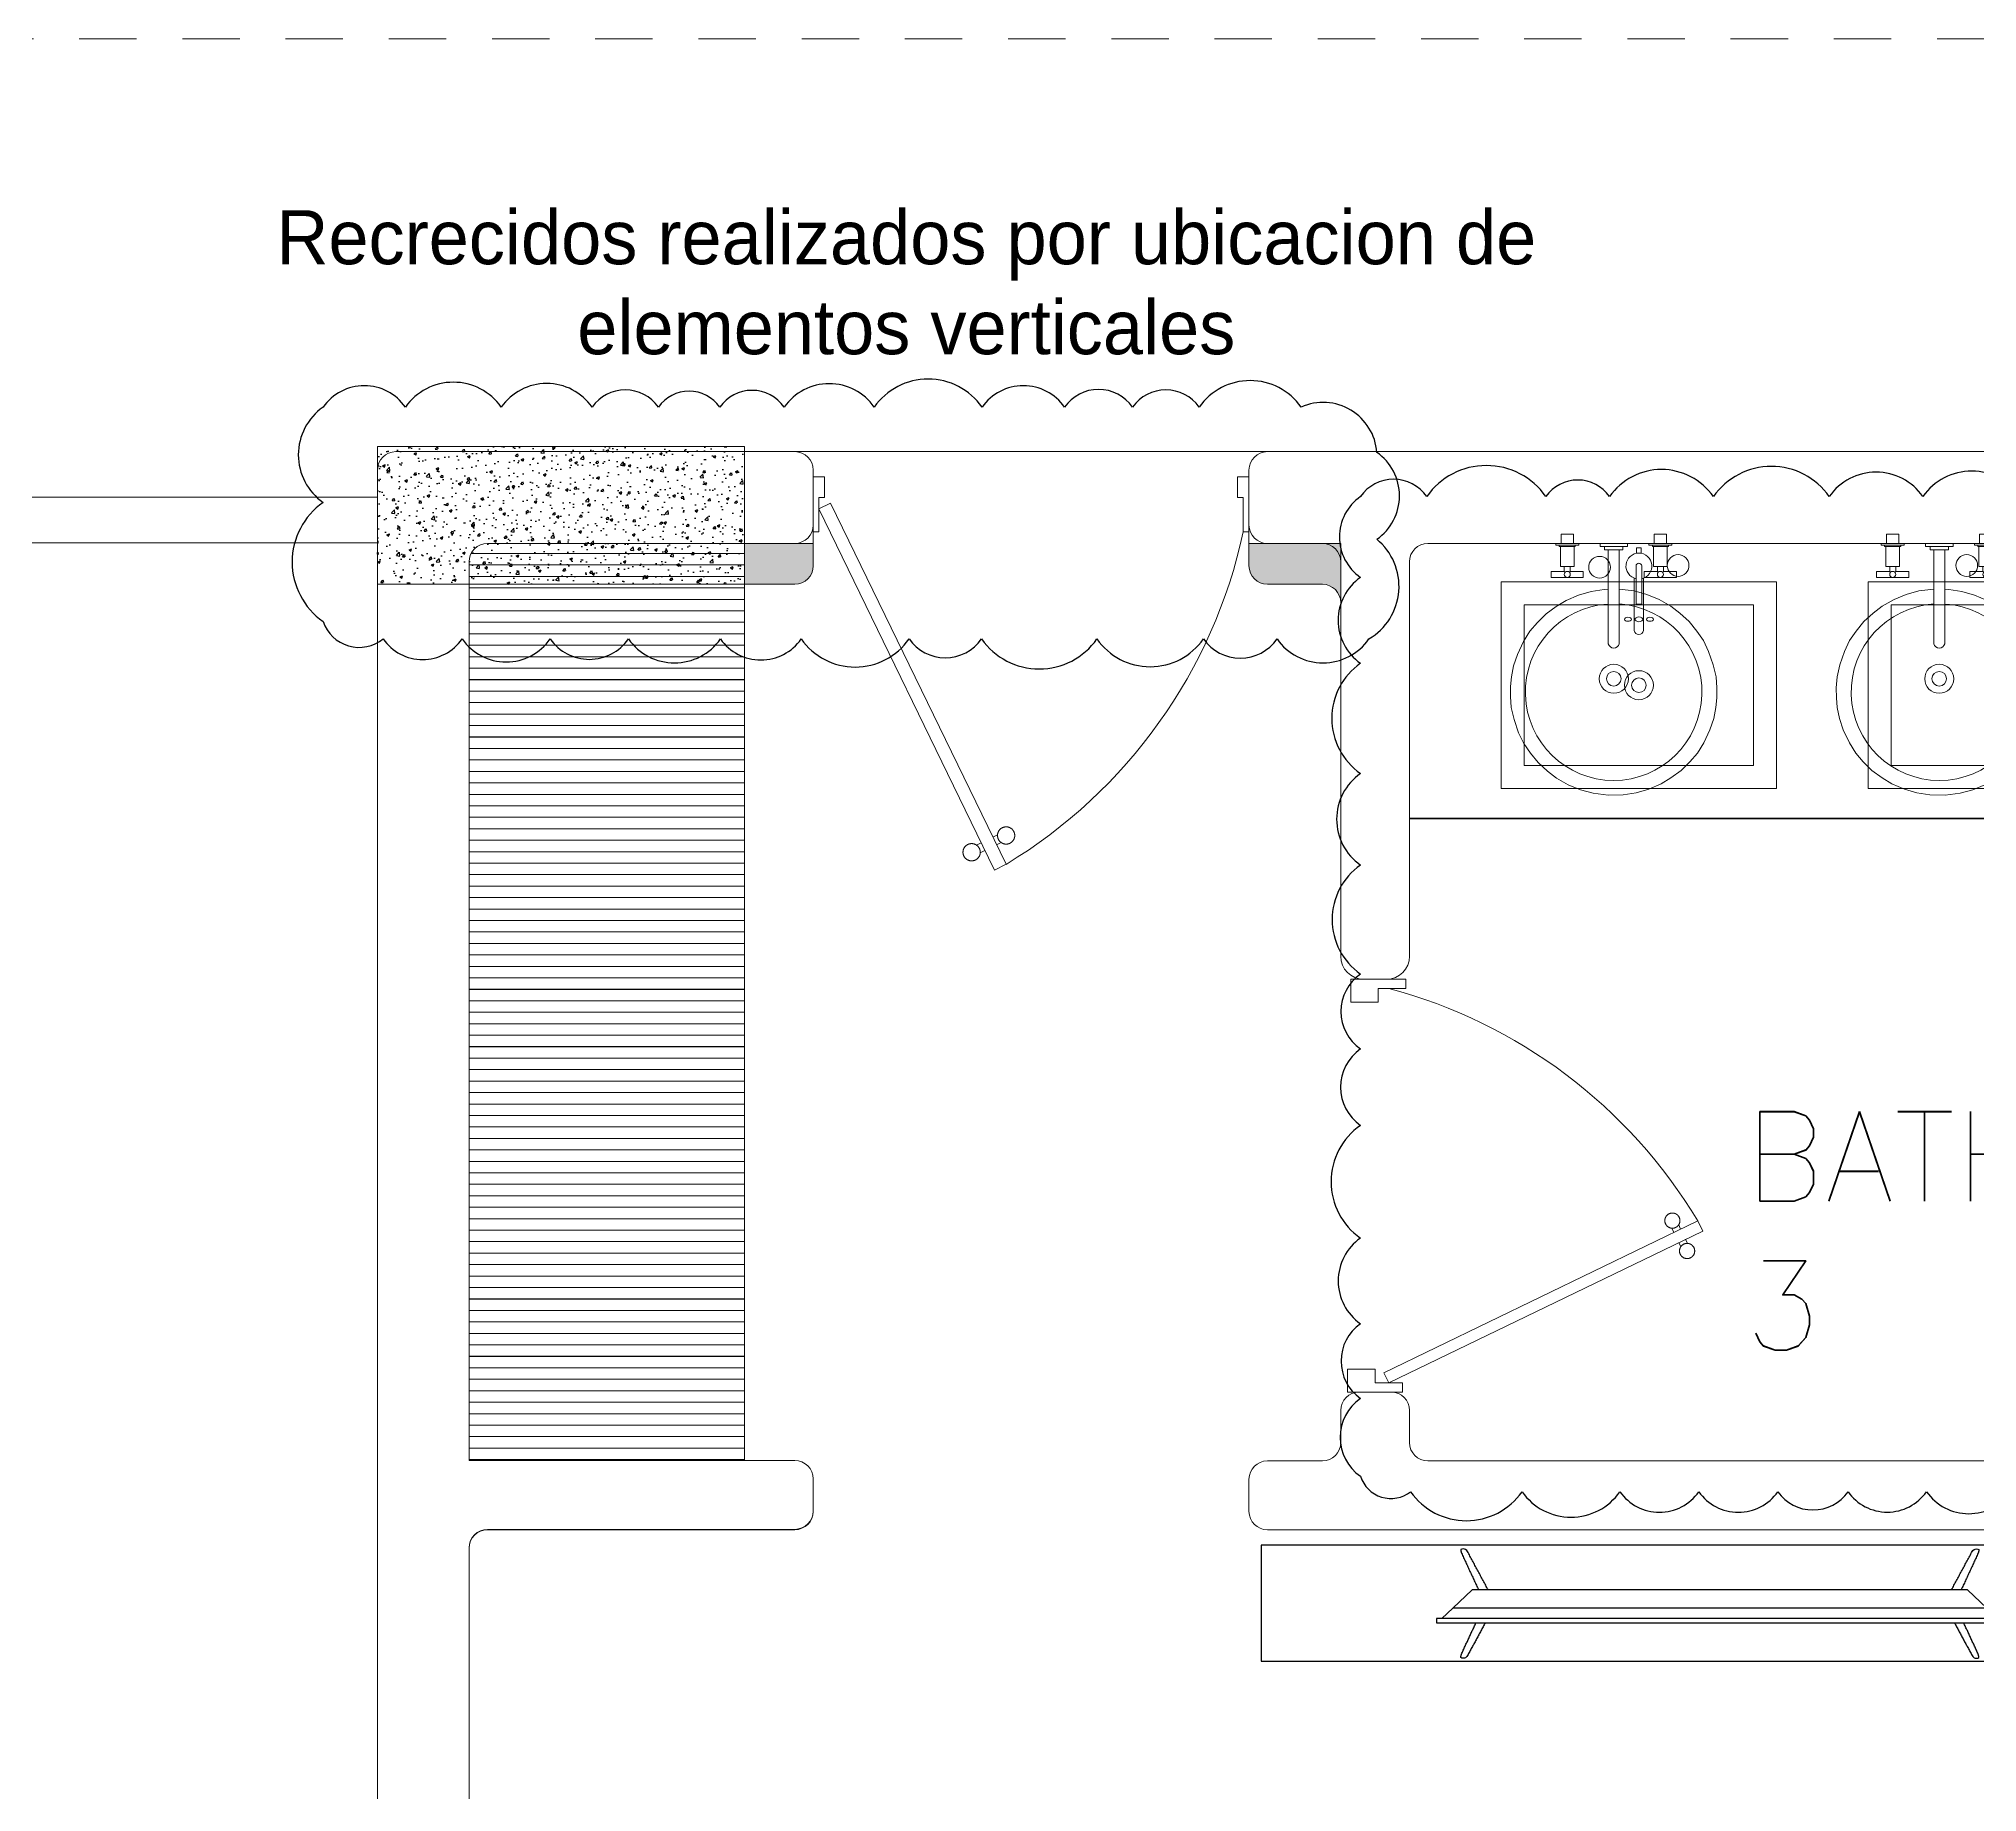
# Model space of a CAD drawing. Header units: metres. Extents: x -232 to 581, y 30 to 789.
# Drawn here: x 225.525 to 229.75, y 660.624 to 664.446 of the extents above; entities that cross this region are included whole.
import ezdxf

# ---------------------------------------------------------------- set-up
doc = ezdxf.new("R2010")
doc.units = ezdxf.units.M
doc.linetypes.add('HIDDEN2', pattern=[0.1875, 0.125, -0.0625])
for name, color, linetype, lineweight in [('A-DOOR', 35, 'Continuous', 5), ('A-WALL', 250, 'Continuous', 20), ('baños', 140, 'Continuous', 0), ('closets', 253, 'Continuous', 0), ('Columnas', 7, 'Continuous', 18), ('muros bajitos', 252, 'Continuous', 5), ('textos', 7, 'Continuous', 0)]:
    doc.layers.add(name, color=color, linetype=linetype, lineweight=lineweight)
doc.layers.add('HATCH', color=8, linetype='Continuous')
doc.layers.add('MOBILIARIOS', color=252, linetype='Continuous')
doc.layers.add('PISO', color=7, linetype='Continuous', lineweight=5, true_color=0xe6e6e6)
doc.layers.add('Techos 1', color=7, linetype='HIDDEN2', lineweight=9, true_color=0x42391a)
doc.layers.add('RELLENO SECCION', color=8, linetype='Continuous', lineweight=0, transparency=0.4)
doc.styles.get("Standard").update_dxf_attribs({"font": 'arial.ttf'})

# ---------------------------------------------------------------- blocks, each defined once
blk = doc.blocks.new('P90')
at = {"layer": 'A-DOOR'}
for p, q in [((-0.0476, -0.8576), (0.6364, -0.5264)), ((-0.0368, -0.88), (0.6473, -0.5489)), ((0.5843, -0.5517), (0.58, -0.5427)), ((0.5992, -0.5445), (0.5949, -0.5355)), ((0.6473, -0.5489), (0.6364, -0.5264)), ((0.5952, -0.5741), (0.5995, -0.5831)), ((0.6101, -0.5669), (0.6144, -0.5759)), ((-0.0368, -0.88), (-0.0476, -0.8576))]:
    blk.add_line(p, q, dxfattribs=at)
for points in [[(-0.06, -0.02), (-0.06, -0.05), (-0.12, -0.05), (-0.12, 0), (0, 0), (0, -0.02)], [(-0.0668, -0.88), (-0.0668, -0.85), (-0.1268, -0.85), (-0.1268, -0.9), (-0.0068, -0.9), (-0.0068, -0.88)]]:
    blk.add_lwpolyline(points, close=True, dxfattribs=at)
blk.add_arc((-0.3259, -1.105), 1.1228, 31.0139, 75.0797, dxfattribs=at)
for points in [[(0.5812, -0.5096), (0.5857, -0.5096), (0.5933, -0.5141), (0.5977, -0.5218), (0.5977, -0.5306), (0.5933, -0.5383), (0.5856, -0.5427), (0.5767, -0.5427), (0.5691, -0.5383), (0.5647, -0.5306), (0.5647, -0.5217), (0.5691, -0.514), (0.5768, -0.5096), (0.5812, -0.5096)], [(0.6133, -0.5758), (0.6177, -0.5758), (0.6254, -0.5803), (0.6298, -0.5879), (0.6298, -0.5968), (0.6253, -0.6045), (0.6176, -0.6089), (0.6088, -0.6089), (0.6011, -0.6044), (0.5967, -0.5967), (0.5967, -0.5879), (0.6011, -0.5802), (0.6088, -0.5758), (0.6133, -0.5758)]]:
    blk.add_open_spline(points, degree=2, dxfattribs=at)
blk = doc.blocks.new('puerta 1.00')
at = {"layer": 'A-DOOR'}
for p, q in [((-0.15, -0.0125), (-0.9369, -0.3949)), ((-0.1376, -0.038), (-0.9245, -0.4204)), ((-0.1376, -0.038), (-0.15, -0.0125)), ((-0.8946, -0.3743), (-0.8996, -0.3641)), ((-0.8777, -0.3661), (-0.8826, -0.3559)), ((-0.9369, -0.3949), (-0.9245, -0.4204)), ((-0.8822, -0.3998), (-0.8772, -0.4101)), ((-0.8653, -0.3916), (-0.8603, -0.4018))]:
    blk.add_line(p, q, dxfattribs=at)
for points in [[(-0.08, 0), (-0.08, -0.025), (-0.125, -0.025), (-0.125, -0.0125), (-0.2, -0.0125), (-0.2, 0), (-0.08, 0)], [(-0.08, -0.95), (-0.08, -0.925), (-0.125, -0.925), (-0.125, -0.9375), (-0.2, -0.9375), (-0.2, -0.95), (-0.08, -0.95)]]:
    blk.add_lwpolyline(points, dxfattribs=at)
blk.add_arc((0.0366, 0.1602), 1.1229, 211.1336, 257.8343, dxfattribs=at)
for points in [[(-0.8982, -0.3642), (-0.9033, -0.3642), (-0.912, -0.3591), (-0.917, -0.3504), (-0.917, -0.3403), (-0.912, -0.3316), (-0.9033, -0.3265), (-0.8932, -0.3265), (-0.8844, -0.3316), (-0.8794, -0.3403), (-0.8794, -0.3504), (-0.8844, -0.3591), (-0.8932, -0.3642), (-0.8982, -0.3642)], [(-0.8617, -0.4394), (-0.8667, -0.4394), (-0.8754, -0.4344), (-0.8805, -0.4256), (-0.8805, -0.4156), (-0.8754, -0.4068), (-0.8667, -0.4018), (-0.8566, -0.4018), (-0.8479, -0.4068), (-0.8428, -0.4156), (-0.8428, -0.4257), (-0.8479, -0.4344), (-0.8566, -0.4394), (-0.8617, -0.4394)]]:
    blk.add_open_spline(points, degree=2, dxfattribs=at)
blk = doc.blocks.new('A$Cf397981f')
at = {"layer": 'baños', "linetype": 'Continuous'}
blk.add_line((0.4849, 0.2938, 0), (0.402, 0.2938, 0.0004), dxfattribs=at)
at = {"layer": 'baños'}
for points in [[(0.45, 0), (0, 0), (0, 0.6), (0.45, 0.6)], [(0.4, 0.05), (0.05, 0.05), (0.05, 0.55), (0.4, 0.55)]]:
    blk.add_lwpolyline(points, close=True, dxfattribs=at)
at = {"layer": 'baños', "linetype": 'Continuous', "elevation": 0}
for points in [[(0.4582, 0.2899), (0.3439, 0.2899, -0.363105), (0.3357, 0.3, -0.363105), (0.3439, 0.31), (0.4582, 0.31)], [(0.4911, 0.3, 0.385153), (0.4849, 0.3061), (0.4849, 0.3061)], [(0.4911, 0.3, -0.385153), (0.4849, 0.2938), (0.4849, 0.2938)]]:
    blk.add_lwpolyline(points, format="xyb", dxfattribs=at)
at = {"layer": 'baños', "linetype": 'Continuous', "extrusion": (-1.31781e-06, 1, -8.43443e-26), "elevation": 0.3061}
blk.add_lwpolyline([(-0.402, 0.0004), (-0.4849, 0)], close=True, dxfattribs=at)
at = {"layer": 'baños', "linetype": 'Continuous'}
for points, elevation in [([(0.402, 0.2938), (0.402, 0.3061)], 0.0004), ([(0.5243, 0.3043), (0.5238, 0.305), (0.5129, 0.305)], 0), ([(0.5129, 0.295), (0.5238, 0.295), (0.5243, 0.2957), (0.5243, 0.3043)], 0)]:
    blk.add_lwpolyline(points, dxfattribs=dict(at, elevation=elevation))
blk.add_lwpolyline([(0.4571, 0.3061, -9.082434), (0.4571, 0.2938)], format="xyb", dxfattribs=at)
for centre, radius in [((0.486, 0.3854), 0.0237), ((0.225, 0.3), 0.0317), ((0.225, 0.3), 0.0159), ((0.4822, 0.2143), 0.0237)]:
    blk.add_circle(centre, radius, dxfattribs=at)
at = {"layer": 'baños', "linetype": 'Continuous', "extrusion": (-3.61622e-27, -8.43443e-26, -1)}
for centre, major_axis, ratio in [((0.3686, 0.3), (0, 0.0085), 0.599546), ((0.3686, 0.324), (-0.00005, 0.0075), 0.581577), ((0.3686, 0.276), (-0.00005, 0.0075), 0.581577)]:
    blk.add_ellipse(centre, major_axis=major_axis, ratio=ratio, dxfattribs=at)
at = {"layer": 'baños', "linetype": 'Continuous'}
for tag, p in [('MODELNUMBER', (0.2252, 0.3)), ('TRADENAME', (0.2253, 0.3001)), ('MATERIAL', (0.2254, 0.2998)), ('PRODUCT', (0.2253, 0.2998))]:
    blk.add_attdef(tag, p, '', height=0.0000254, rotation=90.0001, dxfattribs=at)
at = {"layer": 'baños', "linetype": 'Continuous', "flags": 8}
for tag, p in [('MATERIAL', (0.3355, 0.3001, 0)), ('PRODUCT', (0.3356, 0.3001, 0)), ('TRADENAME', (0.3356, 0.3001, 0)), ('MODELNUMBER', (0.3357, 0.3001, 0))]:
    blk.add_attdef(tag, p, '', height=0.0000254, rotation=270.0001, dxfattribs=at)
blk = doc.blocks.new('21.11.2025 LN09 2DO NIVEL')
at = {"layer": 'closets', "true_color": 0x000000}
h = blk.add_hatch(dxfattribs=at)
h.set_pattern_fill('LINE', color=18, scale=0.2)
h.set_pattern_definition([(0, (-699.358917, 326.674524), (0, 0.025), [])])
edge = h.paths.add_edge_path()
edge.add_line((265.7285, 145.4024), (265.1409, 145.9904))
edge.add_arc((265.1685, 145.9615), 0.04, 133.7078, 179.9999)
edge.add_line((265.1285, 145.9615), (265.1285, 144.0024))
edge.add_line((265.1285, 144.0024), (265.7285, 144.0024))
edge.add_line((265.7285, 144.0024), (265.7285, 145.4024))
edge = h.paths.add_edge_path()
edge.add_line((265.7285, 146.0015), (265.1685, 146.0015))
edge.add_arc((265.1685, 145.9615), 0.04, 90, 133.7078)
edge.add_line((265.1409, 145.9904), (265.7285, 145.4024))
edge.add_line((265.7285, 145.4024), (265.7285, 146.0015))
at = {"layer": 'A-WALL', "color": 18, "true_color": 0x000000}
for p, q in [((264.9685, 146.2015), (265.8385, 146.2015)), ((265.1285, 146.2015), (264.9985, 146.2015)), ((266.8685, 146.2015), (270.3635, 146.2015)), ((264.9285, 146.1615), (264.9285, 140.2714)), ((265.8785, 146.0415), (265.8785, 146.1615)), ((266.8285, 146.0415), (266.8285, 146.1615)), ((265.1685, 146.0015), (265.8385, 146.0015)), ((266.8685, 146.0015), (266.9885, 146.0015)), ((267.2185, 146.0015), (270.0885, 146.0015)), ((265.1285, 145.9615), (265.1285, 144.0024)), ((267.0285, 145.9615), (267.0285, 145.1015)), ((267.1785, 145.9615), (267.1785, 145.1015)), ((267.0785, 145.0515), (267.1285, 145.0515)), ((267.0685, 144.1515), (267.1385, 144.1515)), ((267.0285, 144.1115), (267.0285, 144.0415)), ((267.1785, 144.1115), (267.1785, 144.0415)), ((265.8385, 144.0024), (265.1285, 144.0024)), ((266.8685, 144.0015), (266.9885, 144.0015)), ((267.2185, 144.0015), (270.0885, 144.0015)), ((265.8785, 143.9624), (265.8785, 143.8924)), ((266.8285, 143.8915), (266.8285, 143.9615)), ((265.8385, 143.8524), (265.1685, 143.8524)), ((266.8685, 143.8515), (270.0885, 143.8515)), ((265.1285, 143.8124), (265.1285, 140.4414))]:
    blk.add_line(p, q, dxfattribs=at)
for centre, radius, start, end in [((264.9685, 146.1615), 0.04, 90, 180), ((265.8385, 146.1615), 0.04, 0, 90), ((266.8685, 146.1615), 0.04, 90, 180), ((265.8385, 146.0415), 0.04, 270, 0), ((266.8685, 146.0415), 0.04, 180, 270), ((265.1685, 145.9615), 0.04, 90, 180), ((266.9885, 145.9615), 0.04, 0, 90), ((267.2185, 145.9615), 0.04, 90, 180), ((267.0785, 145.1015), 0.05, 180, 270), ((267.1285, 145.1015), 0.05, 270, 360), ((267.0685, 144.1115), 0.04, 90, 180), ((267.1385, 144.1115), 0.04, 360, 90), ((266.9885, 144.0415), 0.04, 270, 360), ((267.2185, 144.0415), 0.04, 180, 270), ((265.8385, 143.9624), 0.04, 0, 90), ((266.8685, 143.9615), 0.04, 90, 180), ((265.8385, 143.8924), 0.04, 270, 0), ((266.8685, 143.8915), 0.04, 180, 270), ((265.1685, 143.8124), 0.04, 90, 180)]:
    blk.add_arc(centre, radius, start, end, dxfattribs=at)
at = {"layer": 'baños', "color": 18, "true_color": 0x000000}
blk.add_line((267.1785, 145.4024), (268.7785, 145.4024), dxfattribs=at)
at = {"layer": 'closets', "color": 18, "true_color": 0x000000}
blk.add_line((265.7285, 146.0024), (265.7285, 144.0024), dxfattribs=at)
at = {"layer": 'muros bajitos', "color": 18, "true_color": 0x000000}
for p, q in [((264.9285, 146.1024), (263.9285, 146.1024)), ((264.9314, 146.0024), (263.9785, 146.0024))]:
    blk.add_line(p, q, dxfattribs=at)
at = {"layer": 'PISO', "color": 18, "true_color": 0x000000}
blk.add_line((266.8685, 146.2015), (265.8385, 146.2015), dxfattribs=at)
at = {"layer": 'Techos 1', "color": 18, "true_color": 0x000000}
blk.add_line((258.4285, 147.1015), (270.5753, 147.1015), dxfattribs=at)
at = {"layer": 'A-DOOR', "color": 18, "true_color": 0x000000, "rotation": 90}
blk.add_blockref('puerta 1.00', (265.8785, 146.2265), dxfattribs=at)
at = {"layer": 'A-DOOR', "color": 18, "true_color": 0x000000}
blk.add_blockref('P90', (267.1703, 145.0515), dxfattribs=at)
at = {"layer": 'baños', "color": 18, "true_color": 0x000000}
ref = blk.add_blockref('A$Cf397981f', (267.3785, 145.4674), dxfattribs=dict(at, xscale=-1, rotation=270))
ref.add_attrib('MATERIAL', 'VITREOUS CHINA', (267.6783, 145.6928), dxfattribs={"linetype": 'Continuous', "height": 0.0000254, "rotation": 359.9999})
ref.add_attrib('PRODUCT', 'BATHROOM SINK', (267.6783, 145.6927), dxfattribs={"linetype": 'Continuous', "height": 0.0000254, "rotation": 359.9999})
ref.add_attrib('TRADENAME', 'VOX', (267.6786, 145.6927), dxfattribs={"linetype": 'Continuous', "height": 0.0000254, "rotation": 359.9999})
ref.add_attrib('MODELNUMBER', 'K-5373', (267.6785, 145.6927), dxfattribs={"linetype": 'Continuous', "height": 0.0000254, "rotation": 359.9999})
ref.add_attrib('MATERIAL', 'BRASS', (267.6786, 145.803, 0), dxfattribs={"linetype": 'Continuous', "height": 0.0000254, "rotation": 179.9999})
ref.add_attrib('PRODUCT', 'FAUCETS', (267.6786, 145.803, 0), dxfattribs={"linetype": 'Continuous', "height": 0.0000254, "rotation": 179.9999})
ref.add_attrib('TRADENAME', 'PURIST', (267.6786, 145.8031, 0), dxfattribs={"linetype": 'Continuous', "height": 0.0000254, "rotation": 179.9999})
ref.add_attrib('MODELNUMBER', 'K-14404-4A', (267.6787, 145.8031, 0), dxfattribs={"linetype": 'Continuous', "height": 0.0000254, "rotation": 179.9999})
ref = blk.add_blockref('A$Cf397981f', (268.7785, 145.4674), dxfattribs=dict(at, rotation=90))
ref.add_attrib('MATERIAL', 'VITREOUS CHINA', (268.4787, 145.6928), dxfattribs={"linetype": 'Continuous', "height": 0.0000254, "rotation": 180.0001})
ref.add_attrib('PRODUCT', 'BATHROOM SINK', (268.4787, 145.6928), dxfattribs={"linetype": 'Continuous', "height": 0.0000254, "rotation": 180.0001})
ref.add_attrib('TRADENAME', 'VOX', (268.4785, 145.6927), dxfattribs={"linetype": 'Continuous', "height": 0.0000254, "rotation": 180.0001})
ref.add_attrib('MODELNUMBER', 'K-5373', (268.4785, 145.6927), dxfattribs={"linetype": 'Continuous', "height": 0.0000254, "rotation": 180.0001})
ref.add_attrib('MATERIAL', 'BRASS', (268.4784, 145.803, 0), dxfattribs={"linetype": 'Continuous', "height": 0.0000254, "rotation": 0.0001})
ref.add_attrib('PRODUCT', 'FAUCETS', (268.4784, 145.803, 0), dxfattribs={"linetype": 'Continuous', "height": 0.0000254, "rotation": 0.0001})
ref.add_attrib('TRADENAME', 'PURIST', (268.4784, 145.803, 0), dxfattribs={"linetype": 'Continuous', "height": 0.0000254, "rotation": 0.0001})
ref.add_attrib('MODELNUMBER', 'K-14404-4A', (268.4784, 145.8031, 0), dxfattribs={"linetype": 'Continuous', "height": 0.0000254, "rotation": 0.0001})
at = {"layer": 'baños', "color": 18, "linetype": 'Continuous', "true_color": 0x000000, "flags": 8}
for tag, p in [('TRADENAME', (265.5139, 159.7825, 0)), ('MODELNUMBER', (265.5139, 159.7825, 0)), ('PRODUCT', (265.5139, 159.7825, 0)), ('MATERIAL', (265.5139, 159.7824, 0)), ('MODELNUMBER', (266.6886, 159.7825, 0)), ('PRODUCT', (266.6886, 159.7825, 0)), ('TRADENAME', (266.6886, 159.7825, 0)), ('MATERIAL', (266.6886, 159.7824, 0))]:
    blk.add_attdef(tag, p, '', height=0.0000254, rotation=180.0001, dxfattribs=at)
at = {"layer": 'textos', "color": 18, "true_color": 0x000000, "insert": (267.9085, 144.2427), "char_height": 0.195, "width": 1.854973, "attachment_point": 7}
blk.add_mtext('{\\Fromans|c0;BATHROOM\\P3}', dxfattribs=at)
blk = doc.blocks.new('A$C58f5b6b7')
at = {"layer": 'MOBILIARIOS'}
for points in [[(0, 0.2526), (2, 0.2526), (2, 0), (0, 0)], [(0.382, 0.1596), (0.382, 0.1691), (1.618, 0.1691), (1.618, 0.1596)]]:
    blk.add_lwpolyline(points, close=True, dxfattribs=at)
for points in [[(1.6059, 0.1595), (1.5823, 0.1372), (1, 0.1372), (0.4177, 0.1372), (0.3941, 0.1595)], [(1.5823, 0.1372), (1.54, 0.0973), (0.46, 0.0973), (0.4177, 0.1372)]]:
    blk.add_lwpolyline(points, dxfattribs=at)
for points, degree in [([(0.4512, 0.2382, -0.0047), (0.4469, 0.2461, -0.0047), (0.4415, 0.2461, -0.0047), (0.4325, 0.2461, -0.0047), (0.4368, 0.237, -0.0047)], 3), ([(0.4368, 0.237, -0.0047), (0.4526, 0.2031, -0.0047), (0.4683, 0.1691, -0.0047)], 2), ([(0.4885, 0.1691, -0.0047), (0.4698, 0.2037, -0.0047), (0.4512, 0.2382, -0.0047)], 2), ([(1.5115, 0.1691, -0.0047), (1.5302, 0.2037, -0.0047), (1.5488, 0.2382, -0.0047)], 2), ([(1.5632, 0.237, -0.0047), (1.5474, 0.2031, -0.0047), (1.5317, 0.1691, -0.0047)], 2), ([(1.5488, 0.2382, -0.0047), (1.5531, 0.2461, -0.0047), (1.5585, 0.2461, -0.0047), (1.5675, 0.2461, -0.0047), (1.5632, 0.237, -0.0047)], 3), ([(0.4368, 0.0172, -0.0047), (0.4554, 0.0572, -0.0047), (0.474, 0.0973, -0.0047)], 2), ([(0.4951, 0.0973, -0.0047), (0.4731, 0.0566, -0.0047), (0.4512, 0.016, -0.0047)], 2), ([(1.5049, 0.0973), (1.5269, 0.0566), (1.5488, 0.016)], 2), ([(1.5632, 0.0172), (1.5446, 0.0572), (1.526, 0.0973)], 2)]:
    blk.add_open_spline(points, degree=degree, dxfattribs=at)
for points in [[(0.4512, 0.016, -0.0047), (0.4469, 0.0081, -0.0047), (0.4415, 0.0081, -0.0047), (0.4325, 0.0081, -0.0047), (0.4368, 0.0172, -0.0047)], [(1.5488, 0.016), (1.5531, 0.0081), (1.5585, 0.0081), (1.5675, 0.0081), (1.5632, 0.0172)]]:
    blk.add_open_spline(points, degree=3, knots=[-0.08544201, -0.08544201, -0.08544201, -0.08544201, -0.04272101, 0, 0, 0, 0], dxfattribs=at)
blk = doc.blocks.new('A$Ccb23abde')
at = {"layer": 'baños'}
for p, q in [((0.06, 0.2282), (0.01, 0.2282)), ((0.01, 0.2282), (0.01, 0.2247)), ((0.01, 0.2247), (0.0175, 0.2247)), ((0.0175, 0.2247), (0.0175, 0.2212)), ((0.0525, 0.2247), (0.0175, 0.2247)), ((0.0175, 0.2212), (0.02, 0.2212)), ((0.02, 0.2212), (0.02, 0.1782)), ((0.02, 0.2212), (0.05, 0.2212)), ((0.0485, 0.2482), (0.0215, 0.2482)), ((0.0215, 0.2482), (0.0215, 0.2282)), ((0.0215, 0.2282), (0.0485, 0.2282)), ((0.0485, 0.2282), (0.0485, 0.2482)), ((0.05, 0.1782), (0.05, 0.2212)), ((0.05, 0.2212), (0.0525, 0.2212)), ((0.0525, 0.2212), (0.0525, 0.2247)), ((0.0525, 0.2247), (0.06, 0.2247)), ((0.06, 0.2247), (0.06, 0.2282)), ((0.1665, 0.2282), (0.1065, 0.2282)), ((0.1065, 0.2282), (0.1065, 0.2212)), ((0.1065, 0.2212), (0.1665, 0.2212)), ((0.1565, 0.2212), (0.1165, 0.2212)), ((0.1165, 0.2212), (0.1165, 0.2142)), ((0.1165, 0.2142), (0.1565, 0.2142)), ((0.1485, 0.2142), (0.1245, 0.2142)), ((0.1245, 0.2142), (0.1245, 0.0091)), ((0.1485, 0.0091), (0.1485, 0.2142)), ((0.1565, 0.2142), (0.1565, 0.2212)), ((0.1665, 0.2212), (0.1665, 0.2282)), ((0.213, 0.2282), (0.263, 0.2282)), ((0.213, 0.2247), (0.213, 0.2282)), ((0.2205, 0.2247), (0.213, 0.2247)), ((0.2205, 0.2212), (0.2205, 0.2247)), ((0.2205, 0.2247), (0.2555, 0.2247)), ((0.223, 0.2212), (0.2205, 0.2212)), ((0.223, 0.1782), (0.223, 0.2212)), ((0.253, 0.2212), (0.223, 0.2212)), ((0.2515, 0.2482), (0.2245, 0.2482)), ((0.2245, 0.2482), (0.2245, 0.2282)), ((0.2245, 0.2282), (0.2515, 0.2282)), ((0.2515, 0.2282), (0.2515, 0.2482)), ((0.253, 0.2212), (0.253, 0.1782)), ((0.2555, 0.2212), (0.253, 0.2212)), ((0.2555, 0.2247), (0.2555, 0.2212)), ((0.263, 0.2247), (0.2555, 0.2247)), ((0.263, 0.2282), (0.263, 0.2247)), ((0.02, 0.1782), (0.0285, 0.1782)), ((0.0285, 0.1782), (0.0285, 0.1672)), ((0.0285, 0.1782), (0.0415, 0.1782)), ((0.0415, 0.1672), (0.0415, 0.1782)), ((0.0415, 0.1782), (0.05, 0.1782)), ((0.2315, 0.1782), (0.223, 0.1782)), ((0.2315, 0.1672), (0.2315, 0.1782)), ((0.2445, 0.1782), (0.2315, 0.1782)), ((0.2445, 0.1782), (0.2445, 0.1672)), ((0.253, 0.1782), (0.2445, 0.1782)), ((0.0285, 0.1672), (0, 0.1672)), ((0, 0.1672), (0, 0.1542)), ((0, 0.1542), (0.07, 0.1542)), ((0.0285, 0.1672), (0.0304, 0.1653)), ((0.0415, 0.1672), (0.0396, 0.1653)), ((0.07, 0.1672), (0.0415, 0.1672)), ((0.07, 0.1542), (0.07, 0.1672)), ((0.203, 0.1672), (0.2315, 0.1672)), ((0.203, 0.1542), (0.203, 0.1672)), ((0.273, 0.1542), (0.203, 0.1542)), ((0.2315, 0.1672), (0.2334, 0.1653)), ((0.2445, 0.1672), (0.2426, 0.1653)), ((0.2445, 0.1672), (0.273, 0.1672)), ((0.273, 0.1672), (0.273, 0.1542))]:
    blk.add_line(p, q, dxfattribs=at)
for centre, major_axis, start_param, end_param in [((0.035, 0.1607), (0.0046, 0.0046), 5.497787, 11.780972), ((0.238, 0.1607), (-0.0046, 0.0046), 3.926991, 10.210176), ((0.1365, 0.0125), (-0.00881, 0.00881), 1.057396, 3.654969)]:
    blk.add_ellipse(centre, major_axis=major_axis, ratio=1, start_param=start_param, end_param=end_param, dxfattribs=at)
blk = doc.blocks.new('A$C89702949')
at = {"layer": 'HATCH'}
h = blk.add_hatch(dxfattribs=at)
h.set_pattern_fill('AR-CONC', color=256, scale=0.00032)
h.set_pattern_definition([(50, (114.33107, 55.238796), (0.058299094, -0.005100507), [0.006096, -0.067056]), (355, (114.33107, 55.238796), (-0.011277895, 0.06113819), [0.0048768, -0.053644987]), (100.451445, (114.33593, 55.23837), (0.0470212, 0.05603768), [0.005180803, -0.056988878]), (46.1842, (114.33107, 55.25505), (0.086745293, -0.013453545), [0.009144, -0.100584]), (96.63556, (114.3383, 55.25393), (0.07596932, 0.07917636), [0.00777121, -0.085483395]), (351.18415, (114.33107, 55.25505), (0.07596932, 0.07917636), [0.00731519, -0.080467114]), (21, (114.3392, 55.25099), (0.048516605, -0.032724863), [0.006096, -0.067056]), (326, (114.3392, 55.25099), (0.01977665, 0.05894015), [0.0048768, -0.0536448]), (71.451445, (114.34324, 55.24826), (0.068293254, 0.026215286), [0.005180803, -0.05698878]), (37.5, (114.331071, 55.238796), (0.000988353, 0.0270576124), [0, -0.05299456, 0, -0.0544576, 0, -0.053848]), (7.5, (114.33107, 55.238796), (0.021382292, 0.032057784), [0, -0.03104896, 0, -0.05177536, 0, -0.0205232]), (327.5, (114.312946, 55.238796), (0.0433889905, -0.001833198), [0, -0.02032, 0, -0.0633984, 0, -0.0841248]), (317.5, (114.304818, 55.238796), (0.047401338, 0.008136477), [0, -0.026416, 0, -0.04210304, 0, -0.0597408])])
h.paths.add_polyline_path([(7.9, 6), (7.9, 5.7), (8.7, 5.7), (8.7, 6)])
at = {"layer": 'Columnas'}
blk.add_lwpolyline([(7.9, 6), (7.9, 5.7), (8.7, 5.7), (8.7, 6)], close=True, dxfattribs=at)
blk = doc.blocks.new('20.03.2026 LN 09 SEGUNDO NIVEL ARQ')
at = {"layer": 'closets'}
h = blk.add_hatch(dxfattribs=at)
h.set_pattern_fill('LINE', color=5, scale=0.2)
h.set_pattern_definition([(0, (-881.091502, 123.974464), (0, 0.025), [])])
h.paths.add_polyline_path([(83.9959, -57.2977), (83.3959, -56.7386), (83.3959, -56.8514), (83.3959, -58.6977), (83.9959, -58.6977)])
h.paths.add_polyline_path([(83.9959, -56.7877), (83.3959, -56.7877), (83.3959, -56.7386), (83.9959, -57.2977)], flags=17)
at = {"layer": 'RELLENO SECCION'}
h = blk.add_hatch(color=5, dxfattribs=at)
h.dxf.hatch_style = 1
h.paths.add_polyline_path([(84.1459, -56.6986), (83.9959, -56.6986), (83.9959, -56.7877), (84.1059, -56.7877, 0.414214), (84.1459, -56.7477)])
h = blk.add_hatch(color=5, dxfattribs=at)
h.dxf.hatch_style = 1
edge = h.paths.add_edge_path()
edge.add_line((85.2959, -56.6986), (85.0959, -56.6986))
edge.add_line((85.0959, -56.6986), (85.0959, -56.7477))
edge.add_arc((85.1359, -56.7477), 0.04, 180, 270)
edge.add_line((85.1359, -56.7877), (85.2559, -56.7877))
edge.add_arc((85.2559, -56.8277), 0.04, 0, 90, ccw=False)
edge.add_line((85.2959, -56.8277), (85.2959, -56.6986))
at = {"layer": 'A-WALL', "color": 5}
for p, q in [((83.1959, -56.5386), (83.1959, -62.4286)), ((83.2359, -56.4986), (84.1059, -56.4986)), ((84.1459, -56.7477), (84.1459, -56.5386)), ((85.0959, -56.7477), (85.0959, -56.5386)), ((85.1359, -56.4986), (88.6309, -56.4986)), ((83.9959, -56.6986), (84.1459, -56.6986)), ((85.0959, -56.6986), (85.2959, -56.6986)), ((85.2959, -56.6986), (85.2959, -57.5986)), ((85.4859, -56.6986), (88.3559, -56.6986)), ((85.4459, -56.7386), (85.4459, -57.5986)), ((83.3959, -56.7877), (83.3959, -58.6977)), ((83.9959, -56.7877), (84.1059, -56.7877)), ((85.2559, -56.7877), (85.1359, -56.7877)), ((85.3459, -57.6486), (85.3959, -57.6486)), ((85.3359, -58.5486), (85.4059, -58.5486)), ((85.2959, -58.5886), (85.2959, -58.6586)), ((85.4459, -58.5886), (85.4459, -58.6586)), ((84.1059, -58.6977), (83.3959, -58.6977)), ((85.1359, -58.6986), (85.2559, -58.6986)), ((85.4859, -58.6986), (88.3559, -58.6986)), ((84.1459, -58.7377), (84.1459, -58.8086)), ((85.0959, -58.8086), (85.0959, -58.7386)), ((84.1059, -58.8486), (83.4359, -58.8486)), ((85.1359, -58.8486), (88.3559, -58.8486)), ((83.3959, -58.8886), (83.3959, -62.1477))]:
    blk.add_line(p, q, dxfattribs=at)
for centre, radius, start, end in [((83.2359, -56.5386), 0.04, 90, 180), ((84.1059, -56.5386), 0.04, 0, 90), ((85.1359, -56.5386), 0.04, 90, 180), ((85.4859, -56.7386), 0.04, 90, 180), ((84.1059, -56.7477), 0.04, 270, 0), ((85.1359, -56.7477), 0.04, 180, 270), ((85.2559, -56.8277), 0.04, 0, 90), ((85.3459, -57.5986), 0.05, 180, 270), ((85.3959, -57.5986), 0.05, 270, 360), ((85.3359, -58.5886), 0.04, 90, 180), ((85.4059, -58.5886), 0.04, 360, 90), ((85.2559, -58.6586), 0.04, 270, 360), ((85.4859, -58.6586), 0.04, 180, 270), ((84.1059, -58.7377), 0.04, 0, 90), ((85.1359, -58.7386), 0.04, 90, 180), ((84.1059, -58.8086), 0.04, 270, 0), ((85.1359, -58.8086), 0.04, 180, 270), ((83.4359, -58.8886), 0.04, 90, 180)]:
    blk.add_arc(centre, radius, start, end, dxfattribs=at)
at = {"layer": 'baños', "color": 5}
blk.add_line((85.4459, -57.2986), (86.8459, -57.2986), dxfattribs=at)
for points in [[(85.8792, -56.7986), (85.87, -56.7988), (85.8417, -56.8031), (85.8143, -56.8111), (85.7872, -56.8229), (85.7658, -56.836), (85.7438, -56.8523), (85.7248, -56.8708), (85.7084, -56.89), (85.6944, -56.9125), (85.6813, -56.9404), (85.6725, -56.9653), (85.668, -56.9894), (85.6661, -57.0106), (85.6657, -57.032), (85.6676, -57.0564), (85.6736, -57.0821), (85.6837, -57.1112), (85.6951, -57.1351), (85.7093, -57.156), (85.7262, -57.1765), (85.7464, -57.195), (85.7662, -57.2104), (85.7919, -57.225), (85.8183, -57.236), (85.8459, -57.2433), (85.8786, -57.2475), (85.9116, -57.2468), (85.9399, -57.2426), (85.9673, -57.2345), (85.9944, -57.2228), (86.0158, -57.2096), (86.0379, -57.1934), (86.0569, -57.1748), (86.0733, -57.1556), (86.0872, -57.1331), (86.1003, -57.1052), (86.1091, -57.0803), (86.1136, -57.0562), (86.1155, -57.035), (86.1159, -57.0137), (86.114, -56.9892), (86.108, -56.9635), (86.0979, -56.9344), (86.0865, -56.9105), (86.0723, -56.8896), (86.0554, -56.8691), (86.0352, -56.8506), (86.0154, -56.8352), (85.9897, -56.8206), (85.9633, -56.8097), (85.9357, -56.8023), (85.9032, -56.7982)], [(86.6127, -56.7986), (86.6218, -56.7988), (86.6501, -56.8031), (86.6776, -56.8111), (86.7047, -56.8229)], [(86.7, -57.225), (86.6736, -57.236), (86.6459, -57.2433), (86.6132, -57.2475), (86.5803, -57.2468), (86.552, -57.2426), (86.5245, -57.2345), (86.4974, -57.2228), (86.4761, -57.2096), (86.454, -57.1934), (86.435, -57.1748), (86.4186, -57.1556), (86.4047, -57.1331), (86.3915, -57.1052), (86.3828, -57.0803), (86.3783, -57.0562), (86.3764, -57.035), (86.376, -57.0137), (86.3778, -56.9892), (86.3838, -56.9635), (86.3939, -56.9344), (86.4053, -56.9105), (86.4195, -56.8896), (86.4364, -56.8691), (86.4566, -56.8506), (86.4764, -56.8352), (86.5021, -56.8206), (86.5285, -56.8097), (86.5562, -56.8023), (86.5886, -56.7982)]]:
    blk.add_lwpolyline(points, dxfattribs=at)
for radius in [0.0317, 0.0159]:
    blk.add_circle((85.8912, -56.9936), radius, dxfattribs=at)
at = {"layer": 'baños', "color": 5, "linetype": 'Continuous'}
for radius in [0.0317, 0.0159]:
    blk.add_circle((86.6006, -56.9936), radius, dxfattribs=at)
at = {"layer": 'baños', "color": 5}
for centre, start, end in [((85.8908, -57.0228), 93.6143, 86.4652), ((86.6011, -57.0228), 93.5348, 86.3857)]:
    blk.add_arc(centre, 0.1925, start, end, dxfattribs=at)
at = {"layer": 'closets', "color": 5}
blk.add_line((83.9959, -56.7877), (83.9959, -58.6977), dxfattribs=at)
at = {"layer": 'muros bajitos', "color": 5}
for p, q in [((83.1959, -56.5977), (82.2209, -56.5977)), ((83.1988, -56.6977), (82.2709, -56.6977))]:
    blk.add_line(p, q, dxfattribs=at)
at = {"layer": 'PISO', "color": 5}
blk.add_line((85.1359, -56.4986), (84.1059, -56.4986), dxfattribs=at)
at = {"layer": 'Techos 1', "color": 5}
blk.add_line((76.6959, -55.5986), (88.8427, -55.5986), dxfattribs=at)
at = {"color": 5}
blk.add_blockref('A$C89702949', (75.2959, -62.4877), dxfattribs=at)
at = {"layer": 'A-DOOR', "color": 5, "rotation": 90}
blk.add_blockref('puerta 1.00', (84.1459, -56.4736), dxfattribs=at)
at = {"layer": 'A-DOOR', "color": 5}
blk.add_blockref('P90', (85.4377, -57.6486), dxfattribs=at)
at = {"layer": 'baños', "color": 5}
blk.add_blockref('A$Ccb23abde', (85.7547, -56.9268), dxfattribs=at)
at = {"layer": 'baños', "color": 5, "xscale": -1}
blk.add_blockref('A$Ccb23abde', (86.7371, -56.9268), dxfattribs=at)
at = {"layer": 'MOBILIARIOS', "color": 5, "xscale": -1, "rotation": 180}
blk.add_blockref('A$C58f5b6b7', (85.1223, -58.8824), dxfattribs=at)
at = {"layer": 'baños', "color": 5, "linetype": 'Continuous', "flags": 8}
for tag, p in [('MODELNUMBER', (83.7813, -42.9175, 0)), ('MATERIAL', (83.7813, -42.9176, 0)), ('PRODUCT', (83.7813, -42.9176, 0)), ('TRADENAME', (83.7813, -42.9176, 0)), ('MODELNUMBER', (84.956, -42.9175, 0)), ('TRADENAME', (84.956, -42.9176, 0)), ('MATERIAL', (84.956, -42.9176, 0)), ('PRODUCT', (84.956, -42.9176, 0))]:
    blk.add_attdef(tag, p, '', height=0.0000254, rotation=180.0001, dxfattribs=at)
at = {"layer": 'baños', "color": 5, "linetype": 'Continuous'}
for tag, p, rotation in [('TRADENAME', (85.8912, -56.9933), 180.0001), ('MODELNUMBER', (85.8912, -56.9934), 180.0001), ('MATERIAL', (85.8914, -56.9932), 180.0001), ('PRODUCT', (85.8914, -56.9933), 180.0001), ('MODELNUMBER', (86.6008, -56.9934), 179.9999), ('MATERIAL', (86.6008, -56.9932), 179.9999), ('PRODUCT', (86.6008, -56.9933), 179.9999), ('TRADENAME', (86.6008, -56.9933), 179.9999)]:
    blk.add_attdef(tag, p, '', height=0.0000254, rotation=rotation, dxfattribs=at)
at = {"layer": 'textos', "color": 5, "insert": (86.176, -58.4573), "char_height": 0.195, "width": 1.854973, "attachment_point": 7}
blk.add_mtext('{\\Fromans|c0;BATHROOM\\P3}', dxfattribs=at)

msp = doc.modelspace()

# ---------------------------------------------------------------- linework, layer by layer
at = {"color": 6}
msp.add_lwpolyline([(226.1444, 663.6435, 0.520567), (226.1444, 663.4358, 0.520567), (226.1444, 663.1762, 0.520567), (226.2752, 663.1382, 0.520567), (226.4474, 663.1382, 0.520567), (226.6395, 663.1382, 0.520567), (226.8101, 663.1382, 0.520567), (227.0106, 663.1382, 0.520567), (227.1867, 663.1382, 0.520567), (227.4217, 663.1382, 0.520567), (227.5797, 663.1382, 0.520567), (227.8312, 663.1382, 0.520567), (228.0634, 663.1382, 0.520567), (228.2239, 663.1382, 0.520567), (228.4242, 663.1382, 0.520567), (228.4414, 663.3555, 0.520567), (228.4414, 663.545, 0.520567), (228.2766, 663.6435, 0.520567), (228.054, 663.6435, 0.520567), (227.909, 663.6435, 0.520567), (227.7607, 663.6435, 0.520567), (227.5808, 663.6435, 0.520567), (227.3458, 663.6435, 0.520567), (227.1496, 663.6435, 0.520567), (227.0091, 663.6435, 0.520567), (226.8752, 663.6435, 0.520567), (226.7309, 663.6435, 0.520567), (226.5326, 663.6435, 0.520567), (226.3239, 663.6435, 0.520567)], format="xyb", close=True, dxfattribs=at)
msp.add_lwpolyline([(229.8452, 663.4486, 0.520567), (229.6318, 663.4486, 0.520567), (229.4277, 663.4486, 0.520567), (229.1751, 663.4486, 0.520567), (228.9487, 663.4486, 0.520567), (228.81, 663.4486, 0.520567), (228.5502, 663.4486, 0.520567), (228.4057, 663.4486, 0.520567), (228.4057, 663.2724, 0.520567), (228.4057, 663.0852, 0.520567), (228.4057, 662.845, 0.520567), (228.4057, 662.6455, 0.520567), (228.4057, 662.4079, 0.520567), (228.4057, 662.2445, 0.520567), (228.4057, 662.0779, 0.520567), (228.4057, 661.8323, 0.520567), (228.4057, 661.6456, 0.520567), (228.4057, 661.4828, 0.520567), (228.4057, 661.313, 0.520567), (228.515, 661.2795, 0.520567), (228.7579, 661.2795, 0.520567), (228.9714, 661.2795, 0.520567), (229.1432, 661.2795, 0.520567), (229.3155, 661.2795, 0.520567), (229.4685, 661.2795, 0.520567), (229.6396, 661.2795, 0.520567), (229.8238, 661.2795, 0.520567)], format="xyb", dxfattribs=at)

# ---------------------------------------------------------------- block references
at = {"color": 1}
ref = msp.add_blockref('20.03.2026 LN 09 SEGUNDO NIVEL ARQ', (143.0668, 720.0451), dxfattribs=at)
ref.add_attrib('MATERIAL', 'VITREOUS CHINA', (229.6675, 663.0518), dxfattribs={"layer": 'baños', "linetype": 'Continuous', "height": 0.0000254, "rotation": 179.9999})
ref.add_attrib('PRODUCT', 'BATHROOM SINK', (229.6675, 663.0518), dxfattribs={"layer": 'baños', "linetype": 'Continuous', "height": 0.0000254, "rotation": 179.9999})
ref.add_attrib('TRADENAME', 'VOX', (229.6675, 663.0517), dxfattribs={"layer": 'baños', "linetype": 'Continuous', "height": 0.0000254, "rotation": 179.9999})
ref.add_attrib('MODELNUMBER', 'K-5373', (229.6675, 663.0517), dxfattribs={"layer": 'baños', "linetype": 'Continuous', "height": 0.0000254, "rotation": 179.9999})
ref.add_attrib('MATERIAL', 'VITREOUS CHINA', (228.9582, 663.0518), dxfattribs={"layer": 'baños', "linetype": 'Continuous', "height": 0.0000254, "rotation": 180.0001})
ref.add_attrib('PRODUCT', 'BATHROOM SINK', (228.9582, 663.0518), dxfattribs={"layer": 'baños', "linetype": 'Continuous', "height": 0.0000254, "rotation": 180.0001})
ref.add_attrib('TRADENAME', 'VOX', (228.9579, 663.0517), dxfattribs={"layer": 'baños', "linetype": 'Continuous', "height": 0.0000254, "rotation": 180.0001})
ref.add_attrib('MODELNUMBER', 'K-5373', (228.958, 663.0517), dxfattribs={"layer": 'baños', "linetype": 'Continuous', "height": 0.0000254, "rotation": 180.0001})
msp.add_blockref('21.11.2025 LN09 2DO NIVEL', (-38.6658, 517.345), dxfattribs=at)

# ---------------------------------------------------------------- texts
at = {"color": 6, "insert": (225.9843, 664.0727), "char_height": 0.117677, "attachment_point": 1}
msp.add_mtext_dynamic_manual_height_columns('\\pxqc;{\\fCentury Gothic|b0|i0|c0|p34;Recrecidos realizados por ubicacion de elementos verticales }', width=2.86267, gutter_width=0.0869, heights=[0.525], dxfattribs=at)

doc.saveas('drawing.dxf')
